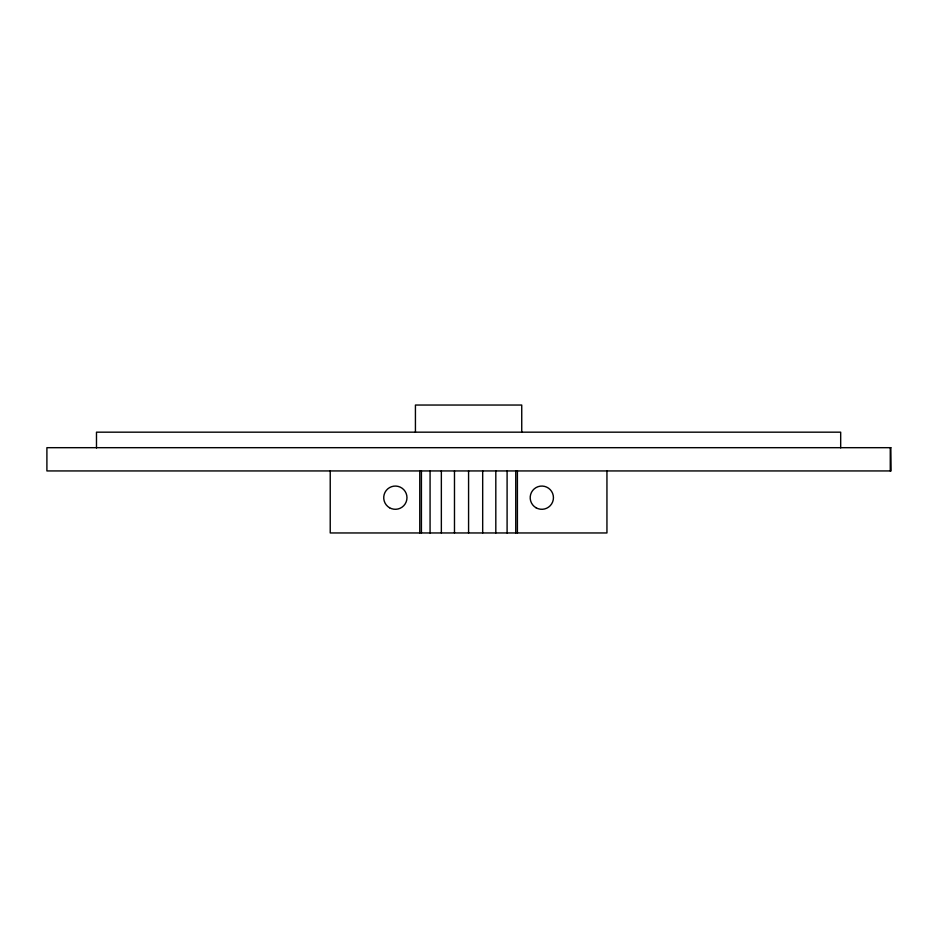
<?xml version="1.0" encoding="UTF-8"?>
<svg xmlns="http://www.w3.org/2000/svg" width="938" height="938" viewBox="0 0 938 938"><rect width="100%" height="100%" fill="white"/><g stroke="black" fill="none" stroke-linecap="round" stroke-linejoin="round"><path stroke-width="1.41" d="M890.268 447.684L890.268 470.935M840.683 447.883L840.683 432.172L96.485 432.172L96.485 447.965M606.945 470.935L606.945 532.96L330.223 532.96L330.223 470.935M521.739 432.172L521.739 405.04L415.428 405.04L415.428 432.172M517.401 470.935L517.401 532.96M515.748 470.935L515.748 532.96M507.095 470.935L507.095 532.96M495.815 470.935L495.815 532.96M482.683 470.935L482.683 532.96M468.578 470.935L468.578 532.96M454.484 470.935L454.484 532.96M441.352 470.935L441.352 532.96M430.073 470.935L430.073 532.96M421.42 470.935L421.42 532.96M419.767 470.935L419.767 532.96M890.83 447.684L46.9 447.684L46.9 470.935L891.1 470.935L890.83 447.684M389.54 507.751A11.631 11.631 0 0 0 406.975 497.679A11.631 11.631 0 0 0 389.54 487.608A11.631 11.631 0 0 0 389.54 507.751M536.008 507.751A11.631 11.631 0 0 0 553.443 497.679A11.631 11.631 0 0 0 536.008 487.608A11.631 11.631 0 0 0 536.008 507.751"/></g></svg>
